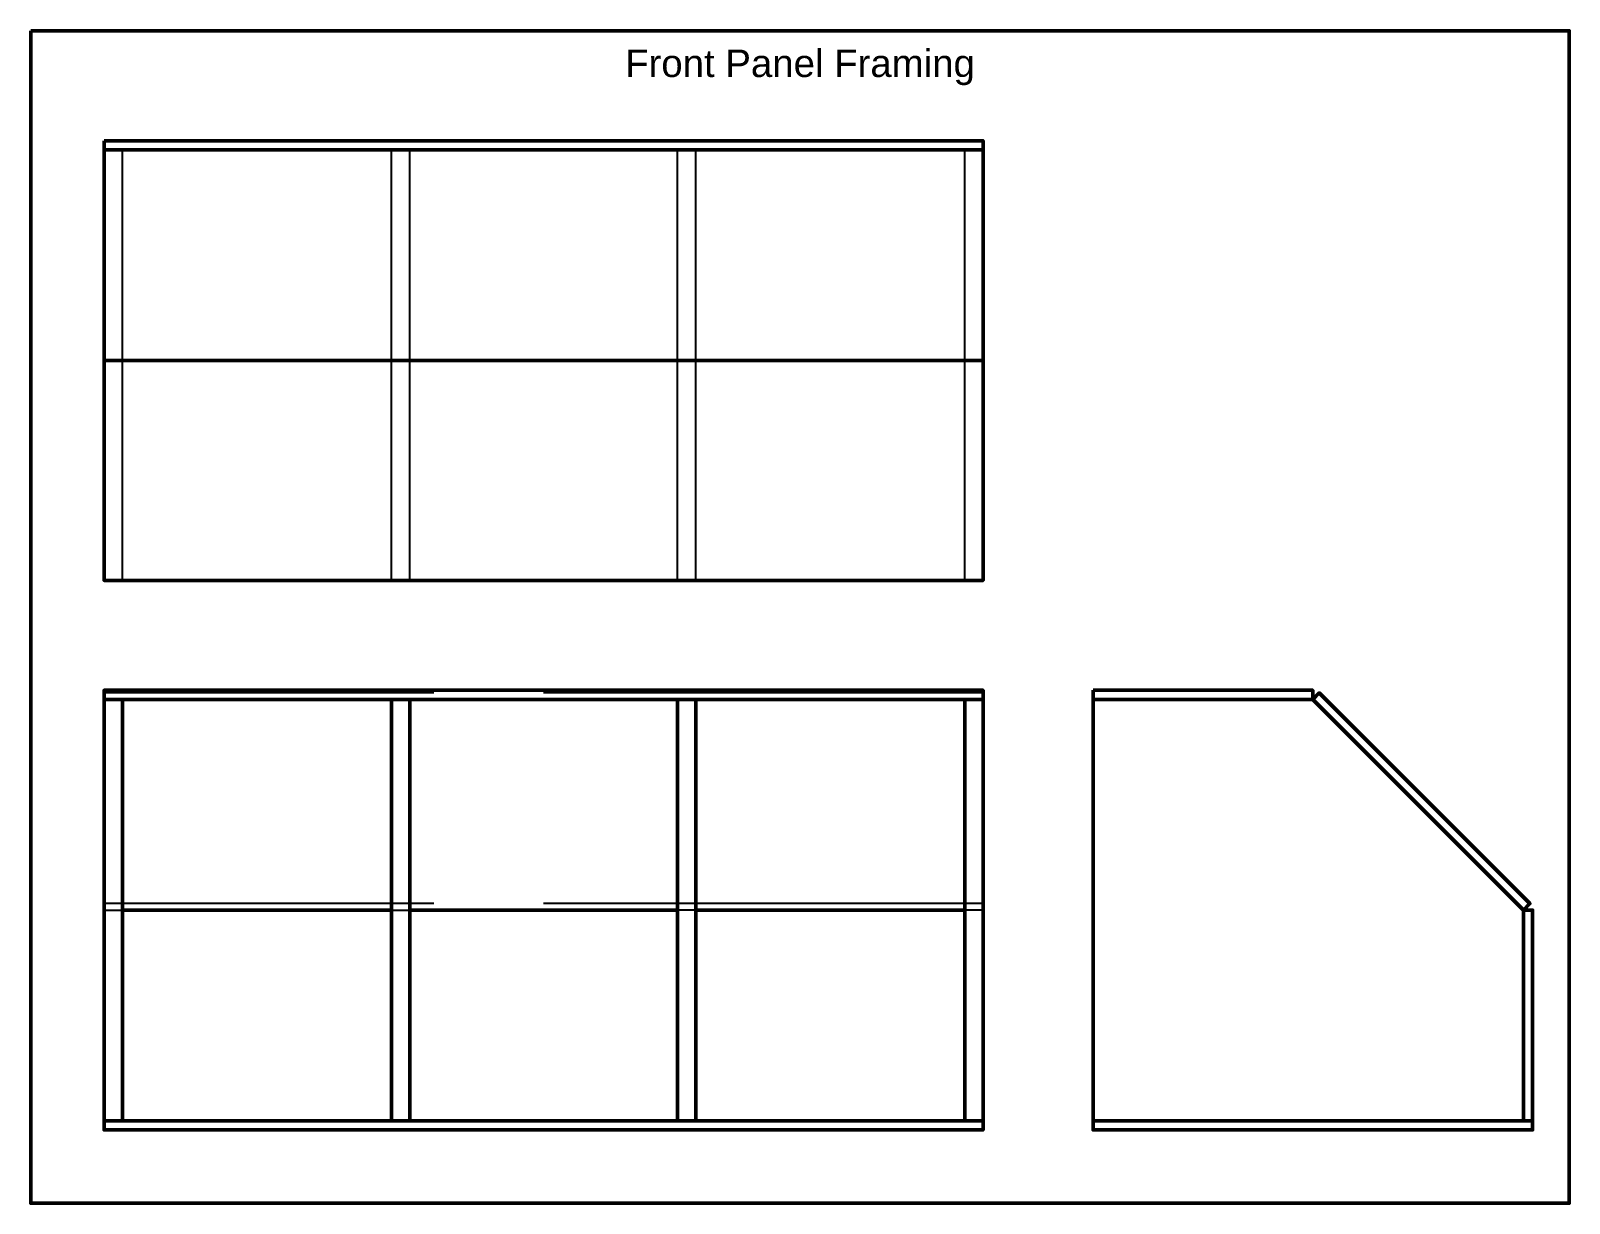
# Model space of a CAD drawing. Header units: inches. Extents: x 1 to 43, y 1 to 33.
import ezdxf

# ---------------------------------------------------------------- set-up
doc = ezdxf.new("R2010")
doc.units = ezdxf.units.IN
doc.header["$MEASUREMENT"] = 0
doc.linetypes.add('ACAD_ISO02W100', pattern=[15, 12, -3])
for name, color, linetype, lineweight, true_color in [('Hidden', 252, 'ACAD_ISO02W100', 25, 0xa0a0a4), ('PageBorder', 5, 'Continuous', 50, 0x0000ff), ('Visible', 7, 'Continuous', 50, 0x000000)]:
    doc.layers.add(name, color=color, linetype=linetype, lineweight=lineweight, true_color=true_color)
doc.styles.add('textstyle0', font='')
doc.styles.get('textstyle0').set_extended_font_data('Arial')

msp = doc.modelspace()

# ---------------------------------------------------------------- linework, layer by layer
at = {"layer": 'Hidden'}
for p, q in [((3.5, 18), (3.5, 29.75)), ((10.844, 18), (10.844, 29.75)), ((11.344, 18), (11.344, 29.75)), ((18.656, 18), (18.656, 29.75)), ((19.156, 18), (19.156, 29.75)), ((26.5, 18), (26.5, 29.75)), ((3, 9), (3.5, 9)), ((10.844, 9), (11.344, 9)), ((19.156, 9), (18.656, 9)), ((27, 9), (26.5, 9))]:
    msp.add_line(p, q, dxfattribs=at)
for points in [[(27, 14.927), (3, 14.927)], [(27, 9.177), (3, 9.177)]]:
    msp.add_lwpolyline(points, dxfattribs=at)
at = {"layer": 'PageBorder', "flags": 128}
msp.add_lwpolyline([(1, 33), (43, 33), (43, 1), (1, 1)], close=True, dxfattribs=at)
at = {"layer": 'Visible'}
for p, q in [((10.844, 24), (11.344, 24)), ((19.156, 24), (18.656, 24)), ((19.156, 24), (18.656, 24)), ((3.5, 9), (10.844, 9)), ((11.344, 9), (18.656, 9)), ((26.5, 9), (19.156, 9))]:
    msp.add_line(p, q, dxfattribs=at)
at = {"layer": 'Visible', "flags": 128}
for points in [[(3, 30), (27, 30), (27, 18), (3, 18)], [(3, 29.75), (27, 29.75), (27, 24), (3, 24)], [(3, 24), (27, 24), (27, 18), (3, 18)], [(3, 14.75), (27, 14.75), (27, 15), (3, 15)], [(3, 3.25), (3.5, 3.25), (3.5, 14.75), (3, 14.75)], [(10.844, 3.25), (11.344, 3.25), (11.344, 14.75), (10.844, 14.75)], [(19.156, 3.25), (18.656, 3.25), (18.656, 14.75), (19.156, 14.75)], [(27, 3.25), (26.5, 3.25), (26.5, 14.75), (27, 14.75)], [(30, 15), (36, 15), (36, 14.75), (30, 14.75)], [(41.75, 9), (42, 9), (42, 3.25), (41.75, 3.25)], [(3, 3.25), (27, 3.25), (27, 3), (3, 3)], [(30, 3.25), (42, 3.25), (42, 3), (30, 3)]]:
    msp.add_lwpolyline(points, close=True, dxfattribs=at)
at = {"layer": 'Visible'}
for points in [[(3, 24), (3.5, 24)], [(27, 24), (26.5, 24)], [(27, 24), (26.5, 24)]]:
    msp.add_lwpolyline(points, dxfattribs=at)
for points in [[(30, 14.75), (36, 14.75), (41.75, 9), (41.75, 3.25), (30, 3.25)], [(36, 14.75), (36.177, 14.927), (41.927, 9.177), (41.75, 9)]]:
    msp.add_lwpolyline(points, close=True, dxfattribs=at)

# ---------------------------------------------------------------- texts
at = {"layer": 'PageBorder', "insert": (22, 32), "char_height": 0.75, "attachment_point": 5, "style": 'textstyle0'}
msp.add_mtext('Front Panel Framing', dxfattribs=at)

doc.saveas('drawing.dxf')
